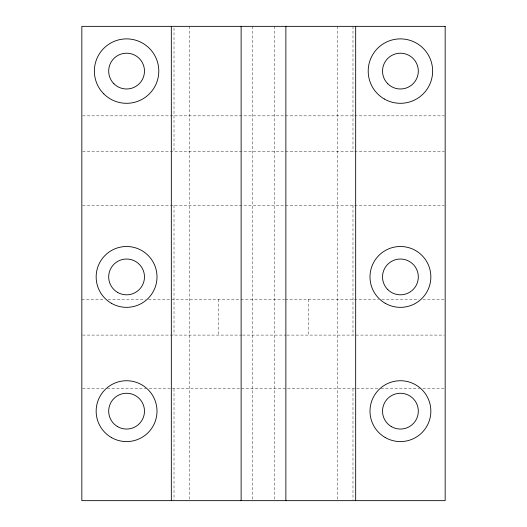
<?xml version="1.0" encoding="UTF-8"?>
<svg xmlns="http://www.w3.org/2000/svg" width="527" height="527" viewBox="0 0 527 527"><rect width="100%" height="100%" fill="white"/><g stroke="black" fill="none" stroke-linecap="round" stroke-linejoin="round"><path stroke-width="0.4" stroke-dasharray="2.63 1.98" d="M82.66 115.841L444.34 115.841M82.66 151.638L444.34 151.638M82.653 205.332L444.347 205.332M81.837 299.296L104.056 299.296M108.068 299.296L145.202 299.296M148.495 299.296L240.101 299.296M240.925 299.296L284.435 299.296M285.259 299.296L378.505 299.296M381.798 299.296L418.932 299.296M422.944 299.296L444.347 299.296M82.66 335.093L241.741 335.093M242.565 335.093L286.075 335.093M286.899 335.093L444.34 335.093M82.653 388.788L104.056 388.788M107.317 388.788L145.953 388.788M149.24 388.788L377.76 388.788M381.047 388.788L419.683 388.788M422.944 388.788L444.347 388.788M352.991 26.35L352.991 151.638M352.991 205.332L352.991 335.093M352.991 388.788L352.991 499.827M337.774 26.35L337.774 499.827M308.242 299.296L308.242 335.093M274.238 26.35L274.238 499.827M252.762 26.35L252.762 499.827M218.758 299.296L218.758 335.093M189.226 26.35L189.226 499.827M174.009 27.99L174.009 151.638M174.009 205.332L174.009 335.093M174.009 388.788L174.009 499.827"/><path stroke-width="0.79" d="M355.672 26.35L355.672 500.65M285.871 26.35L285.871 500.65M241.129 26.35L241.129 500.65M171.328 26.35L171.328 500.65M445.163 26.35L81.837 26.35L81.837 500.65L445.163 500.65L445.163 26.35M385.204 303.275A30.428 30.428 0 0 0 430.849 276.925A30.428 30.428 0 0 0 385.204 250.575A30.428 30.428 0 0 0 385.204 303.275M385.204 437.509A30.428 30.428 0 0 0 430.849 411.159A30.428 30.428 0 0 0 385.204 384.809A30.428 30.428 0 0 0 385.204 437.509M111.368 303.275A30.428 30.428 0 0 0 157.006 276.925A30.428 30.428 0 0 0 111.368 250.575A30.428 30.428 0 0 0 111.368 303.275M111.368 437.509A30.428 30.428 0 0 0 157.006 411.159A30.428 30.428 0 0 0 111.368 384.809A30.428 30.428 0 0 0 111.368 437.509M387.767 289.58A17.898 17.898 0 0 0 417.707 281.556A17.898 17.898 0 0 0 395.79 259.633A17.898 17.898 0 0 0 387.767 289.58M391.469 426.659A17.898 17.898 0 0 0 418.319 411.159A17.898 17.898 0 0 0 391.469 395.658A17.898 17.898 0 0 0 391.469 426.659M117.633 292.426A17.898 17.898 0 0 0 144.477 276.925A17.898 17.898 0 0 0 117.633 261.425A17.898 17.898 0 0 0 117.633 292.426M117.633 426.659A17.898 17.898 0 0 0 144.477 411.159A17.898 17.898 0 0 0 117.633 395.658A17.898 17.898 0 0 0 117.633 426.659M387.767 83.753A17.898 17.898 0 0 0 417.707 75.73A17.898 17.898 0 0 0 395.79 53.807A17.898 17.898 0 0 0 387.767 83.753M384.315 98.997A32.219 32.219 0 0 0 432.634 71.092A32.219 32.219 0 0 0 384.315 43.194A32.219 32.219 0 0 0 384.315 98.997M103.799 93.878A32.219 32.219 0 0 0 157.698 79.432A32.219 32.219 0 0 0 118.239 39.98A32.219 32.219 0 0 0 103.799 93.878M113.924 83.753A17.898 17.898 0 0 0 143.864 75.73A17.898 17.898 0 0 0 121.948 53.807A17.898 17.898 0 0 0 113.924 83.753"/></g></svg>
